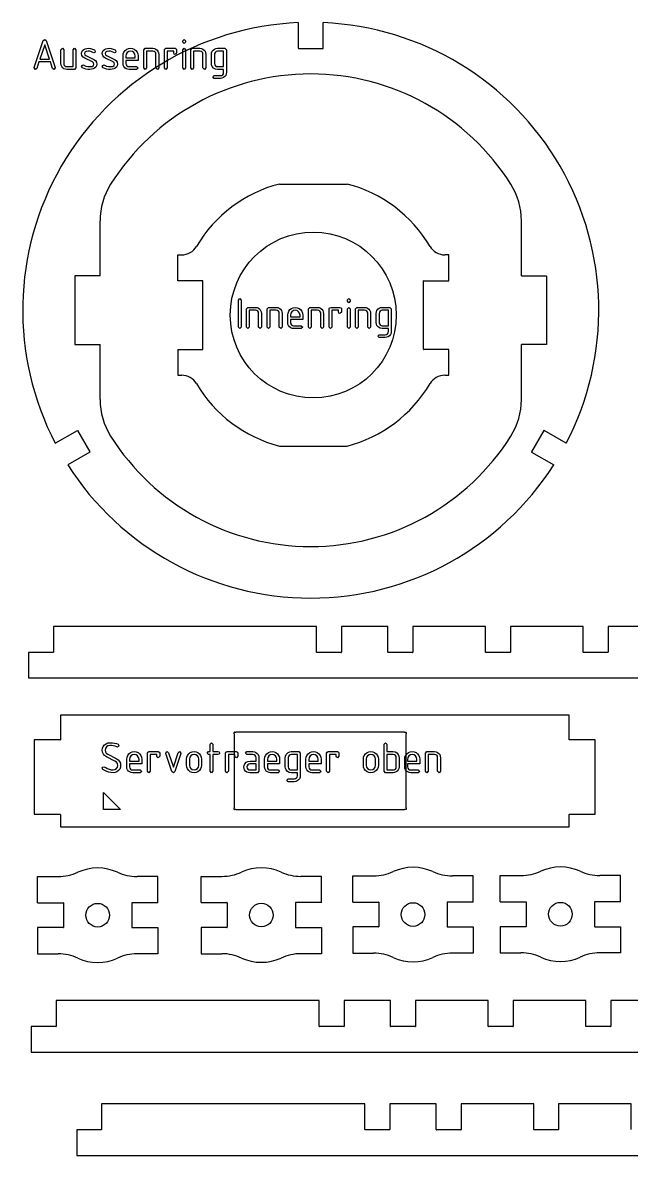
# Model space of a CAD drawing. Extents: x 5 to 244, y 13 to 145.
# Drawn here: x 4.6 to 75.4, y 13.6 to 145.5 of the extents above; entities that cross this region are included whole.
import ezdxf

# ---------------------------------------------------------------- set-up
doc = ezdxf.new("R2010")
doc.units = 0
doc.layers.get('0').update_dxf_attribs({"linetype": 'CONTINUOUS'})

msp = doc.modelspace()

# ---------------------------------------------------------------- linework, layer by layer
at = {"color": 7, "ltscale": 0.074215}
for p, q in [((36.698528, 145.456589), (36.698528, 142.487976)), ((39.59853, 142.487976), (39.59853, 145.456589)), ((8.438868, 96.509415), (11.009754, 97.993721)), ((67.858192, 96.509415), (65.287308, 97.993721)), ((12.459755, 95.482246), (9.888866, 93.99794)), ((63.837303, 95.482246), (66.408188, 93.99794))]:
    msp.add_line(p, q, dxfattribs=at)
at = {"color": 7, "ltscale": 0.07125}
for p, q in [((36.72353, 142.462982), (39.573528, 142.462982)), ((11.043905, 97.984573), (12.468904, 95.516396)), ((65.253151, 97.984573), (63.828156, 95.516396)), ((41.696396, 72.168854), (38.84639, 72.168854)), ((49.996384, 72.168854), (47.146393, 72.168854)), ((61.34639, 72.168854), (58.496391, 72.168854)), ((72.696388, 72.168854), (69.84639, 72.168854)), ((9.392176, 43.00515), (9.392176, 40.155151)), ((17.342175, 43.00515), (17.342175, 40.155151)), ((28.430838, 43.020847), (28.430838, 40.170849)), ((36.380836, 43.020847), (36.380836, 40.170849)), ((46.068344, 43.082638), (46.068344, 40.232639)), ((54.018341, 43.082638), (54.018341, 40.232639)), ((63.207054, 43.118687), (63.207054, 40.268688)), ((71.157051, 43.118687), (71.157051, 40.268688)), ((42.004028, 28.611399), (39.154022, 28.611399)), ((50.304016, 28.611399), (47.454025, 28.611399)), ((61.654022, 28.611399), (58.804024, 28.611399)), ((73.004021, 28.611399), (70.154022, 28.611399)), ((47.304626, 16.605276), (44.45462, 16.605276)), ((55.604614, 16.605276), (52.754623, 16.605276)), ((66.95462, 16.605276), (64.104622, 16.605276))]:
    msp.add_line(p, q, dxfattribs=at)
at = {"color": 7, "ltscale": 0.19685}
for p, q in [((34.506382, 126.677727), (42.38039, 126.677727)), ((34.506382, 96.177727), (42.38039, 96.177727))]:
    msp.add_line(p, q, dxfattribs=at)
at = {"color": 7, "ltscale": 0.159808}
for p, q in [((13.648529, 115.987984), (13.648529, 122.380287)), ((62.648529, 115.987984), (62.648529, 122.380287)), ((13.648529, 101.59568), (13.648529, 107.987984)), ((62.648529, 101.59568), (62.648529, 107.987984))]:
    msp.add_line(p, q, dxfattribs=at)
at = {"color": 7, "ltscale": 0.011272}
for p, q in [((22.693386, 118.427727), (23.144285, 118.427727)), ((22.693386, 104.427727), (23.144285, 104.427727)), ((53.742489, 104.427727), (54.193386, 104.427727))]:
    msp.add_line(p, q, dxfattribs=at)
at = {"color": 7, "ltscale": 0.075}
for p, q in [((22.693386, 115.427727), (22.693386, 118.427727)), ((54.193386, 115.427727), (54.193386, 118.427727)), ((22.693386, 107.427727), (22.693386, 104.427727)), ((54.193386, 104.427727), (54.193386, 107.427727)), ((8.22139, 75.193855), (8.22139, 72.193855)), ((38.821396, 72.193855), (38.821396, 75.193855)), ((41.72139, 75.193855), (41.72139, 72.193855)), ((47.121384, 72.193855), (47.121384, 75.193855)), ((50.021393, 75.193855), (50.021393, 72.193855)), ((58.47139, 72.193855), (58.47139, 75.193855)), ((61.371391, 75.193855), (61.371391, 72.193855)), ((69.821388, 72.193855), (69.821388, 75.193855)), ((72.72139, 75.193855), (72.72139, 72.193855)), ((6.367175, 43.030151), (9.367175, 43.030151)), ((20.367176, 43.030151), (17.367176, 43.030151)), ((25.405838, 43.045849), (28.405838, 43.045849)), ((39.405838, 43.045849), (36.405838, 43.045849)), ((43.043343, 43.107639), (46.043343, 43.107639)), ((57.043343, 43.107639), (54.043343, 43.107639)), ((60.182053, 43.143688), (63.182053, 43.143688)), ((74.182053, 43.143688), (71.182053, 43.143688)), ((9.367175, 40.13015), (6.367175, 40.13015)), ((17.367176, 40.13015), (20.367176, 40.13015)), ((28.405838, 40.145847), (25.405838, 40.145847)), ((36.405838, 40.145847), (39.405838, 40.145847)), ((46.043343, 40.207638), (43.043343, 40.207638)), ((54.043343, 40.207638), (57.043343, 40.207638)), ((63.182053, 40.243687), (60.182053, 40.243687)), ((71.182053, 40.243687), (74.182053, 40.243687)), ((8.529022, 31.636398), (8.529022, 28.636398)), ((39.129028, 28.636398), (39.129028, 31.636398)), ((42.029022, 31.636398), (42.029022, 28.636398)), ((47.429016, 28.636398), (47.429016, 31.636398)), ((50.329025, 31.636398), (50.329025, 28.636398)), ((58.779022, 28.636398), (58.779022, 31.636398)), ((61.679024, 31.636398), (61.679024, 28.636398)), ((70.129021, 28.636398), (70.129021, 31.636398)), ((73.029022, 31.636398), (73.029022, 28.636398)), ((13.82962, 19.630276), (13.82962, 16.630276)), ((44.429626, 16.630276), (44.429626, 19.630276)), ((47.32962, 19.630276), (47.32962, 16.630276)), ((52.729614, 16.630276), (52.729614, 19.630276)), ((55.629623, 19.630276), (55.629623, 16.630276)), ((64.07962, 16.630276), (64.07962, 19.630276)), ((66.979622, 19.630276), (66.979622, 16.630276)), ((75.429619, 16.630276), (75.429619, 19.630276))]:
    msp.add_line(p, q, dxfattribs=at)
at = {"color": 7, "ltscale": 0.011273}
msp.add_line((54.193386, 118.427727), (53.742485, 118.427727), dxfattribs=at)
at = {"color": 7, "ltscale": 0.19875}
for p, q in [((10.72353, 115.962982), (10.72353, 108.012985)), ((25.618387, 107.452728), (25.618385, 115.402725)), ((51.268387, 107.452728), (51.268387, 115.402725)), ((65.573532, 115.962982), (65.573532, 108.012985))]:
    msp.add_line(p, q, dxfattribs=at)
at = {"color": 7, "ltscale": 0.0725}
for p, q in [((13.648529, 115.987984), (10.748529, 115.987984)), ((25.593386, 115.427727), (22.693386, 115.427727)), ((51.293385, 115.427727), (54.193386, 115.427727)), ((62.648529, 115.987984), (65.548531, 115.987984)), ((10.748529, 107.987984), (13.648529, 107.987984)), ((22.693386, 107.427727), (25.593386, 107.427727)), ((54.193386, 107.427727), (51.293388, 107.427727)), ((65.548531, 107.987984), (62.648529, 107.987984))]:
    msp.add_line(p, q, dxfattribs=at)
at = {"color": 7}
for p, q in [((38.821396, 75.193855), (8.22139, 75.193855)), ((112.47139, 75.193855), (72.72139, 75.193855)), ((5.321396, 69.193855), (178.22139, 69.193855)), ((68.183495, 64.869682), (9.030446, 64.869682)), ((9.030446, 51.869682), (68.183495, 51.869682)), ((39.129028, 31.636398), (8.529022, 31.636398)), ((112.779022, 31.636398), (73.029022, 31.636398)), ((5.629028, 25.636398), (178.529022, 25.636398)), ((44.429626, 19.630276), (13.82962, 19.630276)), ((10.929626, 13.630277), (183.82962, 13.630277))]:
    msp.add_line(p, q, dxfattribs=at)
at = {"color": 7, "ltscale": 0.135}
for p, q in [((47.121384, 75.193855), (41.72139, 75.193855)), ((47.429016, 31.636398), (42.029022, 31.636398)), ((52.729614, 19.630276), (47.32962, 19.630276))]:
    msp.add_line(p, q, dxfattribs=at)
at = {"color": 7, "ltscale": 0.21125}
for p, q in [((58.47139, 75.193855), (50.021393, 75.193855)), ((69.821388, 75.193855), (61.371391, 75.193855)), ((58.779022, 31.636398), (50.329025, 31.636398)), ((70.129021, 31.636398), (61.679024, 31.636398)), ((64.07962, 19.630276), (55.629623, 19.630276)), ((75.429619, 19.630276), (66.979622, 19.630276))]:
    msp.add_line(p, q, dxfattribs=at)
at = {"color": 7, "ltscale": 0.074375}
for p, q in [((5.321396, 72.168854), (5.321396, 69.193855)), ((5.629028, 28.611399), (5.629028, 25.636398)), ((10.929626, 16.605276), (10.929626, 13.630277))]:
    msp.add_line(p, q, dxfattribs=at)
at = {"color": 7, "ltscale": 0.071875}
for p, q in [((8.196396, 72.168854), (5.321396, 72.168854)), ((9.030446, 64.869682), (9.030446, 61.994682)), ((68.183495, 61.994682), (68.183495, 64.869682)), ((8.504028, 28.611399), (5.629028, 28.611399)), ((13.804626, 16.605276), (10.929626, 16.605276))]:
    msp.add_line(p, q, dxfattribs=at)
at = {"color": 7, "ltscale": 0.075625}
for p, q in [((9.005446, 61.969681), (5.980446, 61.969681)), ((71.23349, 61.969681), (68.208496, 61.969681)), ((5.980446, 53.319683), (9.005446, 53.319683)), ((68.208496, 53.319683), (71.23349, 53.319683))]:
    msp.add_line(p, q, dxfattribs=at)
at = {"color": 7, "ltscale": 0.21625}
for p, q in [((5.980446, 61.969681), (5.980446, 53.319683)), ((71.23349, 53.319683), (71.23349, 61.969681))]:
    msp.add_line(p, q, dxfattribs=at)
at = {"color": 7, "ltscale": 0.215514}
for p, q in [((29.256969, 62.679955), (29.256969, 54.05941)), ((49.256969, 54.05941), (49.256969, 62.679955))]:
    msp.add_line(p, q, dxfattribs=at)
at = {"color": 7, "ltscale": 0.490513}
for p, q in [((49.067238, 62.869682), (29.446699, 62.869682)), ((29.446699, 53.869682), (49.067238, 53.869682))]:
    msp.add_line(p, q, dxfattribs=at)
at = {"color": 7, "ltscale": 0.05}
for p, q in [((14.030447, 53.869682), (14.030447, 55.869682)), ((16.030447, 53.869682), (14.030447, 53.869682))]:
    msp.add_line(p, q, dxfattribs=at)
at = {"color": 7, "ltscale": 0.070711}
msp.add_line((14.030447, 55.869682), (16.030447, 53.869682), dxfattribs=at)
at = {"color": 7, "ltscale": 0.035625}
for p, q in [((9.030446, 53.294682), (9.030446, 51.869682)), ((68.183495, 51.869682), (68.183495, 53.294682))]:
    msp.add_line(p, q, dxfattribs=at)
at = {"color": 7, "ltscale": 0.060436}
for p, q in [((43.043343, 46.157639), (45.460766, 46.157639)), ((57.043343, 46.157639), (54.625919, 46.157639)), ((60.182053, 46.193687), (62.599476, 46.193687)), ((74.182053, 46.193687), (71.764626, 46.193687)), ((6.367175, 46.080151), (8.784599, 46.080151)), ((20.367176, 46.080151), (17.949751, 46.080151)), ((25.405838, 46.095848), (27.823261, 46.095848)), ((39.405838, 46.095848), (36.988415, 46.095848)), ((6.367175, 37.080151), (8.784599, 37.080151)), ((20.367176, 37.080151), (17.949751, 37.080151)), ((25.405838, 37.095848), (27.823261, 37.095848)), ((39.405838, 37.095848), (36.988415, 37.095848)), ((43.043343, 37.157639), (45.460766, 37.157639)), ((57.043343, 37.157639), (54.625919, 37.157639)), ((60.182053, 37.193687), (62.599476, 37.193687)), ((74.182053, 37.193687), (71.764626, 37.193687))]:
    msp.add_line(p, q, dxfattribs=at)
at = {"color": 7, "ltscale": 0.07625}
for p, q in [((43.043343, 43.107639), (43.043343, 46.157639)), ((57.043343, 43.107639), (57.043343, 46.157639)), ((60.182053, 43.143688), (60.182053, 46.193687)), ((74.182053, 43.143688), (74.182053, 46.193687)), ((6.367175, 43.030151), (6.367175, 46.080151)), ((20.367176, 43.030151), (20.367176, 46.080151)), ((25.405838, 43.045849), (25.405838, 46.095848)), ((39.405838, 43.045849), (39.405838, 46.095848)), ((6.367175, 40.13015), (6.367175, 37.080151)), ((20.367176, 40.13015), (20.367176, 37.080151)), ((25.405838, 40.145847), (25.405838, 37.095848)), ((39.405838, 40.145847), (39.405838, 37.095848)), ((43.043343, 40.207638), (43.043343, 37.157639)), ((57.043343, 40.207638), (57.043343, 37.157639)), ((60.182053, 40.243687), (60.182053, 37.193687)), ((74.182053, 40.243687), (74.182053, 37.193687))]:
    msp.add_line(p, q, dxfattribs=at)
at = {"color": 7}
for points in [[(8.44232, 140.185974), (8.279112, 140.009949), (8.12274, 140.138977), (7.874083, 140.884949), (6.543638, 140.884949), (6.294981, 140.138977), (6.138609, 140.009949), (5.975401, 140.185974), (5.983091, 140.242371), (7.032408, 143.392883), (7.208433, 143.509949), (7.381895, 143.374939), (8.434629, 140.242371)], [(7.208433, 142.880188), (6.653013, 141.213074), (7.763853, 141.213074)], [(10.84857, 142.294861), (10.84857, 140.185974), (10.673399, 140.009949), (9.798399, 140.009949), (9.612547, 140.032593), (9.446918, 140.100525), (9.301512, 140.213745), (9.188766, 140.359818), (9.121119, 140.526306), (9.09857, 140.713196), (9.09857, 142.294861), (9.262632, 142.470886), (9.426695, 142.293152), (9.426695, 140.693542), (9.453611, 140.558319), (9.534361, 140.443176), (9.652494, 140.364349), (9.791563, 140.338074), (10.520445, 140.338074), (10.520445, 142.293152), (10.684507, 142.470886)], [(12.926695, 140.625183), (12.88867, 140.781982), (12.774595, 140.886658), (11.869688, 141.324158), (11.666984, 141.459259), (11.545361, 141.641266), (11.50482, 141.870178), (11.532734, 142.053421), (11.616474, 142.206665), (11.756041, 142.329895), (11.912033, 142.408218), (12.091761, 142.455215), (12.295225, 142.470886), (12.547585, 142.449432), (12.781715, 142.385056), (12.997618, 142.277771), (13.090757, 142.123962), (13.037779, 142.000488), (12.911314, 141.948792), (12.826719, 141.972717), (12.650884, 142.067184), (12.468592, 142.123871), (12.279844, 142.142761), (12.031567, 142.113037), (11.882601, 142.023895), (11.832945, 141.875305), (11.875029, 141.730682), (12.00128, 141.635193), (12.914732, 141.184875), (13.10367, 141.046921), (13.217032, 140.860931), (13.25482, 140.626892), (13.226811, 140.43103), (13.142786, 140.27066), (13.002745, 140.145813), (12.845898, 140.070328), (12.661327, 140.02504), (12.449034, 140.009949), (12.207106, 140.022125), (11.985472, 140.058655), (11.784132, 140.119537), (11.603086, 140.204773), (11.50482, 140.362854), (11.557371, 140.486755), (11.682554, 140.538879), (11.750059, 140.523499), (11.856443, 140.473938), (12.002989, 140.410706), (12.242247, 140.356232), (12.474669, 140.338074), (12.725794, 140.36998), (12.87647, 140.465683)], [(15.332945, 140.625183), (15.29492, 140.781982), (15.180845, 140.886658), (14.275938, 141.324158), (14.073234, 141.459259), (13.951611, 141.641266), (13.91107, 141.870178), (13.938983, 142.053421), (14.022723, 142.206665), (14.162291, 142.329895), (14.318283, 142.408218), (14.498011, 142.455215), (14.701475, 142.470886), (14.953835, 142.449432), (15.187966, 142.385056), (15.403868, 142.277771), (15.497007, 142.123962), (15.444029, 142.000488), (15.317564, 141.948792), (15.232969, 141.972717), (15.057134, 142.067184), (14.874842, 142.123871), (14.686094, 142.142761), (14.437817, 142.113037), (14.288851, 142.023895), (14.239195, 141.875305), (14.281279, 141.730682), (14.40753, 141.635193), (15.320982, 141.184875), (15.50992, 141.046921), (15.623282, 140.860931), (15.66107, 140.626892), (15.633061, 140.43103), (15.549036, 140.27066), (15.408995, 140.145813), (15.252148, 140.070328), (15.067577, 140.02504), (14.855284, 140.009949), (14.613356, 140.022125), (14.391722, 140.058655), (14.190382, 140.119537), (14.009336, 140.204773), (13.91107, 140.362854), (13.963621, 140.486755), (14.088804, 140.538879), (14.156309, 140.523499), (14.262693, 140.473938), (14.409239, 140.410706), (14.648497, 140.356232), (14.880919, 140.338074), (15.132044, 140.36998), (15.28272, 140.465683)], [(16.645445, 141.049011), (16.645445, 140.693542), (16.671721, 140.558319), (16.750547, 140.443176), (16.86569, 140.364349), (17.000914, 140.338074), (17.889585, 140.338074), (18.06732, 140.174011), (17.892149, 140.009949), (17.017149, 140.009949), (16.831297, 140.032593), (16.665668, 140.100525), (16.520262, 140.213745), (16.407516, 140.359818), (16.339869, 140.526306), (16.31732, 140.713196), (16.31732, 141.591614), (16.345757, 141.822891), (16.431063, 142.030258), (16.57324, 142.213684), (16.75577, 142.356567), (16.96213, 142.442307), (17.19232, 142.470886), (17.425074, 142.442307), (17.632288, 142.356567), (17.813963, 142.213684), (17.954716, 142.029205), (18.039169, 141.818726), (18.06732, 141.582214), (18.06732, 141.049011)], [(18.72357, 140.185974), (18.72357, 142.294861), (18.898741, 142.470886), (19.773741, 142.470886), (19.959593, 142.448242), (20.125221, 142.38031), (20.270628, 142.26709), (20.383373, 142.121017), (20.451021, 141.954529), (20.47357, 141.767639), (20.47357, 140.185974), (20.309507, 140.009949), (20.145445, 140.187683), (20.145445, 141.787292), (20.119169, 141.92572), (20.040342, 142.040222), (19.92285, 142.117126), (19.780577, 142.142761), (19.051695, 142.142761), (19.051695, 140.187683), (18.887632, 140.009949)], [(21.12982, 142.294861), (21.174253, 142.42688), (21.307554, 142.470886), (22.37396, 142.470886), (22.507261, 142.426453), (22.551695, 142.293152), (22.551695, 141.937683), (22.387632, 141.759949), (22.264585, 141.8078), (22.22357, 141.951355), (22.22357, 142.142761), (21.457945, 142.142761), (21.457945, 140.187683), (21.293882, 140.009949), (21.12982, 140.185974)], [(23.262632, 143.181824), (23.262632, 143.345886), (23.426695, 143.509949), (23.590757, 143.345886), (23.590757, 143.181824), (23.426695, 143.017761)], [(23.262632, 142.294861), (23.426695, 142.470886), (23.590757, 142.294861), (23.590757, 140.185974), (23.426695, 140.009949), (23.262632, 140.185974)], [(24.19232, 140.185974), (24.19232, 142.294861), (24.367491, 142.470886), (25.242491, 142.470886), (25.428343, 142.448242), (25.593971, 142.38031), (25.739378, 142.26709), (25.852123, 142.121017), (25.919771, 141.954529), (25.94232, 141.767639), (25.94232, 140.185974), (25.778257, 140.009949), (25.614195, 140.187683), (25.614195, 141.787292), (25.587919, 141.92572), (25.509092, 142.040222), (25.3916, 142.117126), (25.249327, 142.142761), (24.520445, 142.142761), (24.520445, 140.187683), (24.356382, 140.009949)], [(28.173399, 142.470886), (28.34857, 142.295715), (28.34857, 139.670715), (28.325689, 139.484863), (28.257044, 139.319229), (28.142637, 139.173828), (27.995001, 139.061081), (27.826666, 138.993439), (27.637632, 138.970886), (26.926695, 138.970886), (26.774595, 139.134949), (26.926695, 139.299011), (27.655577, 139.299011), (27.796247, 139.324966), (27.914061, 139.402832), (27.993849, 139.517654), (28.020445, 139.65448), (28.020445, 140.009949), (27.309507, 140.009949), (27.056768, 140.048691), (26.85112, 140.164902), (26.692564, 140.358582), (26.622068, 140.528412), (26.59857, 140.713196), (26.59857, 141.767639), (26.621119, 141.954529), (26.688766, 142.121017), (26.801512, 142.26709), (26.946918, 142.38031), (27.112547, 142.448242), (27.298399, 142.470886)], [(17.19232, 142.142761), (16.982435, 142.100677), (16.805662, 141.974426), (16.685499, 141.788788), (16.645445, 141.568542), (16.645445, 141.377136), (17.739195, 141.377136), (17.739195, 141.568542), (17.699141, 141.788788), (17.578978, 141.974426), (17.402205, 142.100677)], [(28.020445, 142.142761), (27.306944, 142.142761), (27.169477, 142.116486), (27.054441, 142.037659), (26.976576, 141.921234), (26.950621, 141.782166), (26.950621, 140.698669), (26.977003, 140.561737), (27.05615, 140.444885), (27.171614, 140.364777), (27.306944, 140.338074), (28.020445, 140.338074)], [(29.899307, 109.851173), (29.735245, 110.026344), (29.735245, 113.176003), (29.899307, 113.351173), (30.06337, 113.176003), (30.06337, 110.026344)], [(30.664932, 110.027199), (30.664932, 112.136086), (30.840103, 112.312111), (31.715103, 112.312111), (31.900955, 112.289467), (32.066586, 112.221535), (32.21199, 112.108315), (32.324738, 111.962242), (32.392384, 111.795761), (32.414932, 111.608864), (32.414932, 110.027199), (32.25087, 109.851173), (32.086807, 110.028908), (32.086807, 111.628517), (32.060532, 111.766945), (31.981705, 111.881447), (31.864212, 111.958351), (31.721939, 111.983986), (30.993057, 111.983986), (30.993057, 110.028908), (30.828995, 109.851173)], [(33.071182, 110.027199), (33.071182, 112.136086), (33.246353, 112.312111), (34.121353, 112.312111), (34.307205, 112.289467), (34.472836, 112.221535), (34.61824, 112.108315), (34.730988, 111.962242), (34.798634, 111.795761), (34.821182, 111.608864), (34.821182, 110.027199), (34.65712, 109.851173), (34.493057, 110.028908), (34.493057, 111.628517), (34.466782, 111.766945), (34.387955, 111.881447), (34.270462, 111.958351), (34.128189, 111.983986), (33.399307, 111.983986), (33.399307, 110.028908), (33.235245, 109.851173)], [(35.805557, 110.890236), (35.805557, 110.534767), (35.831833, 110.399544), (35.91066, 110.284401), (36.025803, 110.205574), (36.161026, 110.179298), (37.049698, 110.179298), (37.227432, 110.015236), (37.052261, 109.851173), (36.177261, 109.851173), (35.991409, 109.873817), (35.825779, 109.94175), (35.680374, 110.05497), (35.567631, 110.201042), (35.499981, 110.367523), (35.477432, 110.55442), (35.477432, 111.432838), (35.505867, 111.664124), (35.591175, 111.871475), (35.733353, 112.054909), (35.915882, 112.1978), (36.122242, 112.283531), (36.352432, 112.312111), (36.585186, 112.283531), (36.7924, 112.1978), (36.974075, 112.054909), (37.11483, 111.87043), (37.199284, 111.659943), (37.227432, 111.423439), (37.227432, 110.890236)], [(37.883682, 110.027199), (37.883682, 112.136086), (38.058853, 112.312111), (38.933853, 112.312111), (39.119705, 112.289467), (39.285336, 112.221535), (39.43074, 112.108315), (39.543488, 111.962242), (39.611134, 111.795761), (39.633682, 111.608864), (39.633682, 110.027199), (39.46962, 109.851173), (39.305557, 110.028908), (39.305557, 111.628517), (39.279282, 111.766945), (39.200455, 111.881447), (39.082962, 111.958351), (38.940689, 111.983986), (38.211807, 111.983986), (38.211807, 110.028908), (38.047745, 109.851173)], [(40.289932, 112.136086), (40.334366, 112.268105), (40.467667, 112.312111), (41.534073, 112.312111), (41.667374, 112.267677), (41.711807, 112.134377), (41.711807, 111.778908), (41.547745, 111.601173), (41.424698, 111.649025), (41.383682, 111.79258), (41.383682, 111.983986), (40.618057, 111.983986), (40.618057, 110.028908), (40.453995, 109.851173), (40.289932, 110.027199)], [(42.422745, 113.023048), (42.422745, 113.187111), (42.586807, 113.351173), (42.75087, 113.187111), (42.75087, 113.023048), (42.586807, 112.858986)], [(42.422745, 112.136086), (42.586807, 112.312111), (42.75087, 112.136086), (42.75087, 110.027199), (42.586807, 109.851173), (42.422745, 110.027199)], [(43.352432, 110.027199), (43.352432, 112.136086), (43.527603, 112.312111), (44.402603, 112.312111), (44.588455, 112.289467), (44.754086, 112.221535), (44.89949, 112.108315), (45.012238, 111.962242), (45.079884, 111.795761), (45.102432, 111.608864), (45.102432, 110.027199), (44.93837, 109.851173), (44.774307, 110.028908), (44.774307, 111.628517), (44.748032, 111.766945), (44.669205, 111.881447), (44.551712, 111.958351), (44.409439, 111.983986), (43.680557, 111.983986), (43.680557, 110.028908), (43.516495, 109.851173)], [(47.333511, 112.312111), (47.508682, 112.13694), (47.508682, 109.51194), (47.485802, 109.326088), (47.417156, 109.160461), (47.30275, 109.015053), (47.155113, 108.902306), (46.986778, 108.834656), (46.797745, 108.812111), (46.086807, 108.812111), (45.934708, 108.976173), (46.086807, 109.140236), (46.815689, 109.140236), (46.95636, 109.166191), (47.074173, 109.244057), (47.153961, 109.358879), (47.180557, 109.495705), (47.180557, 109.851173), (46.46962, 109.851173), (46.216881, 109.889908), (46.011234, 110.006119), (45.852676, 110.199806), (45.782181, 110.369637), (45.758682, 110.55442), (45.758682, 111.608864), (45.781231, 111.795761), (45.848881, 111.962242), (45.961624, 112.108315), (46.107033, 112.221535), (46.272659, 112.289467), (46.458511, 112.312111)], [(36.352432, 111.983986), (36.142548, 111.941902), (35.965775, 111.815651), (35.845612, 111.630013), (35.805557, 111.409767), (35.805557, 111.218361), (36.899307, 111.218361), (36.899307, 111.409767), (36.859253, 111.630013), (36.73909, 111.815651), (36.562317, 111.941902)], [(47.180557, 111.983986), (46.467056, 111.983986), (46.32959, 111.95771), (46.214554, 111.878883), (46.136688, 111.762459), (46.110733, 111.62339), (46.110733, 110.539894), (46.137115, 110.402962), (46.216263, 110.28611), (46.331726, 110.206001), (46.467056, 110.179298), (47.180557, 110.179298)], [(16.044401, 59.025036), (16.015396, 58.797268), (15.92838, 58.592472), (15.783354, 58.410656), (15.597597, 58.268715), (15.388389, 58.183552), (15.155729, 58.155163), (14.898801, 58.170544), (14.653698, 58.216686), (14.420422, 58.293591), (14.198972, 58.401257), (13.989347, 58.539684), (13.911589, 58.684093), (13.964994, 58.807995), (14.091887, 58.860119), (14.196135, 58.825939), (14.32165, 58.752357), (14.487421, 58.664913), (14.693449, 58.56361), (14.924376, 58.503368), (15.174528, 58.483288), (15.382704, 58.522594), (15.557768, 58.640514), (15.676649, 58.81419), (15.716276, 59.020763), (15.678868, 59.219955), (15.566645, 59.380032), (15.379606, 59.500988), (14.38925, 60.016247), (14.180273, 60.155102), (14.031004, 60.329845), (13.941442, 60.540478), (13.911589, 60.786999), (13.940356, 61.014248), (14.02666, 61.218613), (14.1705, 61.400097), (14.354691, 61.541801), (14.562047, 61.626823), (14.79257, 61.655163), (15.086355, 61.643681), (15.343077, 61.609234), (15.562735, 61.551823), (15.745329, 61.471447), (15.849577, 61.319347), (15.796598, 61.200573), (15.670988, 61.151012), (15.594938, 61.169811), (15.389326, 61.238598), (15.184355, 61.287731), (14.980024, 61.317211), (14.776335, 61.327038), (14.570402, 61.287518), (14.39694, 61.168957), (14.27902, 60.994427), (14.239714, 60.786999), (14.273229, 60.587048), (14.373774, 60.426971), (14.541349, 60.306774), (15.531706, 59.799206), (15.75601, 59.658855), (15.916227, 59.483044), (16.012358, 59.27177)], [(26.436735, 60.287975), (26.272673, 60.287975), (26.10861, 60.452038), (26.272673, 60.6161), (26.436735, 60.6161), (26.436735, 61.481701), (26.600798, 61.655163), (26.76486, 61.481701), (26.76486, 60.6161), (27.339079, 60.6161), (27.482634, 60.575085), (27.530485, 60.452038), (27.482634, 60.328991), (27.339079, 60.287975), (26.76486, 60.287975), (26.76486, 58.332897), (26.600798, 58.155163), (26.436735, 58.332897)], [(48.421112, 59.912853), (48.421112, 58.85841), (48.39856, 58.671513), (48.330917, 58.505032), (48.21817, 58.358959), (48.072762, 58.245739), (47.907135, 58.177807), (47.721283, 58.155163), (46.846283, 58.155163), (46.671112, 58.330334), (46.671112, 61.479992), (46.835175, 61.655163), (46.999237, 61.481701), (46.999237, 60.6161), (47.710175, 60.6161), (47.962914, 60.577362), (48.168564, 60.461151), (48.327118, 60.267467), (48.397614, 60.097637)], [(17.083464, 59.194225), (17.083464, 58.838757), (17.109739, 58.703533), (17.188566, 58.58839), (17.303709, 58.509563), (17.438932, 58.483288), (18.327604, 58.483288), (18.505339, 58.319225), (18.330168, 58.155163), (17.455168, 58.155163), (17.269316, 58.177807), (17.103687, 58.245739), (16.958281, 58.358959), (16.845535, 58.505032), (16.777887, 58.671513), (16.755339, 58.85841), (16.755339, 59.736828), (16.783775, 59.968109), (16.869081, 60.175468), (17.011259, 60.358898), (17.193789, 60.501789), (17.400148, 60.587521), (17.630339, 60.6161), (17.863092, 60.587521), (18.070307, 60.501789), (18.251982, 60.358898), (18.392735, 60.174423), (18.477188, 59.963932), (18.505339, 59.727428), (18.505339, 59.194225)], [(17.630339, 60.287975), (17.420454, 60.245892), (17.243681, 60.11964), (17.123518, 59.934002), (17.083464, 59.713757), (17.083464, 59.52235), (18.177214, 59.52235), (18.177214, 59.713757), (18.137159, 59.934002), (18.016996, 60.11964), (17.840223, 60.245892)], [(19.161589, 60.440075), (19.206022, 60.572094), (19.339323, 60.6161), (20.405729, 60.6161), (20.53903, 60.571667), (20.583464, 60.438366), (20.583464, 60.082897), (20.419401, 59.905163), (20.296354, 59.953014), (20.255339, 60.096569), (20.255339, 60.287975), (19.489714, 60.287975), (19.489714, 58.332897), (19.325651, 58.155163), (19.161589, 58.331188)], [(22.174528, 58.812267), (22.734221, 60.493908), (22.884611, 60.6161), (23.044401, 60.447765), (23.04611, 60.390514), (22.350554, 58.302135), (22.175383, 58.155163), (21.999357, 58.299572), (21.304655, 60.390514), (21.294401, 60.447765), (21.343107, 60.566967), (21.458464, 60.6161), (21.61569, 60.494762)], [(23.70236, 59.034435), (23.70236, 59.736828), (23.730797, 59.968109), (23.816103, 60.175468), (23.958281, 60.358898), (24.14081, 60.501789), (24.34717, 60.587521), (24.57736, 60.6161), (24.810114, 60.587856), (25.017328, 60.503117), (25.199003, 60.361889), (25.339756, 60.179455), (25.42421, 59.9711), (25.45236, 59.736828), (25.45236, 59.034435), (25.423923, 58.803154), (25.338617, 58.595795), (25.19644, 58.412365), (25.01391, 58.269474), (24.80755, 58.183743), (24.57736, 58.155163), (24.34717, 58.183743), (24.14081, 58.269474), (23.958281, 58.412365), (23.816103, 58.595795), (23.730797, 58.803154)], [(25.124235, 59.025036), (25.124235, 59.746227), (25.084181, 59.954403), (24.964018, 60.129467), (24.787245, 60.248348), (24.57736, 60.287975), (24.367476, 60.248348), (24.190702, 60.129467), (24.070539, 59.954403), (24.030485, 59.746227), (24.030485, 59.025036), (24.070219, 58.815258), (24.189421, 58.640514), (24.365873, 58.522594), (24.57736, 58.483288), (24.787245, 58.522915), (24.964018, 58.641796), (25.084181, 58.81686)], [(28.241423, 60.440075), (28.285856, 60.572094), (28.419157, 60.6161), (29.485563, 60.6161), (29.618864, 60.571667), (29.663298, 60.438366), (29.663298, 60.082897), (29.499235, 59.905163), (29.376188, 59.953014), (29.335173, 60.096569), (29.335173, 60.287975), (28.569548, 60.287975), (28.569548, 58.332897), (28.405485, 58.155163), (28.241423, 58.331188)], [(31.074064, 58.155163), (30.888212, 58.177189), (30.722584, 58.243271), (30.577177, 58.353405), (30.464432, 58.495441), (30.396784, 58.657223), (30.374235, 58.838757), (30.397734, 59.017986), (30.468229, 59.183117), (30.626785, 59.371578), (30.832434, 59.484657), (31.085173, 59.52235), (31.79611, 59.52235), (31.79611, 59.905163), (31.769835, 60.054485), (31.691008, 60.177746), (31.573515, 60.260418), (31.431242, 60.287975), (30.70236, 60.287975), (30.550261, 60.452038), (30.70236, 60.6161), (31.413298, 60.6161), (31.602331, 60.593456), (31.770666, 60.525524), (31.918303, 60.412304), (32.032707, 60.266232), (32.101357, 60.099751), (32.124237, 59.912853), (32.124237, 58.331188), (31.949064, 58.155163)], [(33.108612, 59.194225), (33.108612, 58.838757), (33.134888, 58.703533), (33.213715, 58.58839), (33.328857, 58.509563), (33.464081, 58.483288), (34.352753, 58.483288), (34.530487, 58.319225), (34.355316, 58.155163), (33.480316, 58.155163), (33.294464, 58.177807), (33.128834, 58.245739), (32.983429, 58.358959), (32.870682, 58.505032), (32.803032, 58.671513), (32.780487, 58.85841), (32.780487, 59.736828), (32.808922, 59.968109), (32.894226, 60.175468), (33.036407, 60.358898), (33.218933, 60.501789), (33.425293, 60.587521), (33.655487, 60.6161), (33.888237, 60.587521), (34.095451, 60.501789), (34.27713, 60.358898), (34.417885, 60.174423), (34.502335, 59.963932), (34.530487, 59.727428), (34.530487, 59.194225)], [(33.655487, 60.287975), (33.445602, 60.245892), (33.268829, 60.11964), (33.148666, 59.934002), (33.108612, 59.713757), (33.108612, 59.52235), (34.202362, 59.52235), (34.202362, 59.713757), (34.162308, 59.934002), (34.042145, 60.11964), (33.865372, 60.245892)], [(36.761566, 60.6161), (36.936737, 60.440929), (36.936737, 57.815929), (36.913857, 57.630077), (36.845207, 57.464447), (36.730804, 57.319042), (36.583168, 57.206295), (36.414833, 57.138649), (36.2258, 57.1161), (35.514862, 57.1161), (35.362762, 57.280163), (35.514862, 57.444225), (36.243744, 57.444225), (36.384415, 57.470181), (36.502228, 57.548046), (36.582016, 57.662868), (36.608612, 57.799694), (36.608612, 58.155163), (35.897675, 58.155163), (35.644936, 58.193901), (35.439285, 58.310112), (35.280731, 58.503796), (35.210236, 58.673626), (35.186737, 58.85841), (35.186737, 59.912853), (35.209282, 60.099751), (35.276932, 60.266232), (35.389679, 60.412304), (35.535084, 60.525524), (35.700714, 60.593456), (35.886566, 60.6161)], [(36.608612, 60.287975), (35.895111, 60.287975), (35.757645, 60.2617), (35.642609, 60.182873), (35.564743, 60.066448), (35.538788, 59.92738), (35.538788, 58.843884), (35.56517, 58.706951), (35.644318, 58.590099), (35.759781, 58.509991), (35.895111, 58.483288), (36.608612, 58.483288)], [(37.921112, 59.194225), (37.921112, 58.838757), (37.947388, 58.703533), (38.026215, 58.58839), (38.141357, 58.509563), (38.276581, 58.483288), (39.165253, 58.483288), (39.342987, 58.319225), (39.167816, 58.155163), (38.292816, 58.155163), (38.106964, 58.177807), (37.941334, 58.245739), (37.795929, 58.358959), (37.683182, 58.505032), (37.615532, 58.671513), (37.592987, 58.85841), (37.592987, 59.736828), (37.621422, 59.968109), (37.706726, 60.175468), (37.848907, 60.358898), (38.031433, 60.501789), (38.237793, 60.587521), (38.467987, 60.6161), (38.700737, 60.587521), (38.907951, 60.501789), (39.08963, 60.358898), (39.230385, 60.174423), (39.314835, 59.963932), (39.342987, 59.727428), (39.342987, 59.194225)], [(38.467987, 60.287975), (38.258102, 60.245892), (38.081329, 60.11964), (37.961166, 59.934002), (37.921112, 59.713757), (37.921112, 59.52235), (39.014862, 59.52235), (39.014862, 59.713757), (38.974808, 59.934002), (38.854645, 60.11964), (38.677872, 60.245892)], [(39.999237, 60.440075), (40.043671, 60.572094), (40.176971, 60.6161), (41.243378, 60.6161), (41.376678, 60.571667), (41.421112, 60.438366), (41.421112, 60.082897), (41.25705, 59.905163), (41.134003, 59.953014), (41.092987, 60.096569), (41.092987, 60.287975), (40.327362, 60.287975), (40.327362, 58.332897), (40.1633, 58.155163), (39.999237, 58.331188)], [(44.264862, 59.034435), (44.264862, 59.736828), (44.293297, 59.968109), (44.378601, 60.175468), (44.520782, 60.358898), (44.703308, 60.501789), (44.909668, 60.587521), (45.139862, 60.6161), (45.372612, 60.587856), (45.579826, 60.503117), (45.761505, 60.361889), (45.90226, 60.179455), (45.98671, 59.9711), (46.014862, 59.736828), (46.014862, 59.034435), (45.986427, 58.803154), (45.901115, 58.595795), (45.758942, 58.412365), (45.576408, 58.269474), (45.370049, 58.183743), (45.139862, 58.155163), (44.909668, 58.183743), (44.703308, 58.269474), (44.520782, 58.412365), (44.378601, 58.595795), (44.293297, 58.803154)], [(45.686737, 59.025036), (45.686737, 59.746227), (45.646683, 59.954403), (45.52652, 60.129467), (45.349747, 60.248348), (45.139862, 60.287975), (44.929977, 60.248348), (44.753204, 60.129467), (44.633041, 59.954403), (44.592987, 59.746227), (44.592987, 59.025036), (44.632721, 58.815258), (44.751923, 58.640514), (44.928375, 58.522594), (45.139862, 58.483288), (45.349747, 58.522915), (45.52652, 58.641796), (45.646683, 58.81686)], [(47.728119, 60.287975), (46.999237, 60.287975), (46.999237, 58.483288), (47.728119, 58.483288), (47.86879, 58.509563), (47.986603, 58.58839), (48.066391, 58.704815), (48.092987, 58.843884), (48.092987, 59.92738), (48.066711, 60.06805), (47.987885, 60.184155), (47.870392, 60.26202)], [(49.405487, 59.194225), (49.405487, 58.838757), (49.431763, 58.703533), (49.51059, 58.58839), (49.625732, 58.509563), (49.760956, 58.483288), (50.649628, 58.483288), (50.827362, 58.319225), (50.652191, 58.155163), (49.777191, 58.155163), (49.591339, 58.177807), (49.425705, 58.245739), (49.280304, 58.358959), (49.167557, 58.505032), (49.099907, 58.671513), (49.077362, 58.85841), (49.077362, 59.736828), (49.105797, 59.968109), (49.191101, 60.175468), (49.333282, 60.358898), (49.515808, 60.501789), (49.722168, 60.587521), (49.952362, 60.6161), (50.185112, 60.587521), (50.392326, 60.501789), (50.574005, 60.358898), (50.71476, 60.174423), (50.79921, 59.963932), (50.827362, 59.727428), (50.827362, 59.194225)], [(49.952362, 60.287975), (49.742477, 60.245892), (49.565704, 60.11964), (49.445541, 59.934002), (49.405487, 59.713757), (49.405487, 59.52235), (50.499237, 59.52235), (50.499237, 59.713757), (50.459183, 59.934002), (50.33902, 60.11964), (50.162247, 60.245892)], [(51.483612, 58.331188), (51.483612, 60.440075), (51.658783, 60.6161), (52.533783, 60.6161), (52.719635, 60.593456), (52.885262, 60.525524), (53.03067, 60.412304), (53.143417, 60.266232), (53.21106, 60.099751), (53.233612, 59.912853), (53.233612, 58.331188), (53.06955, 58.155163), (52.905487, 58.332897), (52.905487, 59.932507), (52.879211, 60.070934), (52.800385, 60.185436), (52.682892, 60.262341), (52.540619, 60.287975), (51.811737, 60.287975), (51.811737, 58.332897), (51.647675, 58.155163)], [(31.79611, 59.194225), (31.082609, 59.194225), (30.945143, 59.16827), (30.830107, 59.090405), (30.752241, 58.975582), (30.726286, 58.838757), (30.752668, 58.703533), (30.831816, 58.58839), (30.947279, 58.509563), (31.082609, 58.483288), (31.79611, 58.483288)]]:
    msp.add_lwpolyline(points, close=True, dxfattribs=at)
for centre, radius in [((38.443386, 111.427727), 9.65), ((13.367175, 41.580151), 1.375), ((32.405838, 41.595848), 1.375), ((50.043343, 41.657639), 1.375), ((67.182053, 41.693687), 1.375)]:
    msp.add_circle(centre, radius, dxfattribs=at)
for centre, radius, start, end in [((38.148529, 111.987984), 33.5, 92.480741, 207.519261), ((38.148529, 111.987984), 33.5, 332.48074, 87.519267), ((36.72353, 142.487976), 0.025, 180.000005, 270.000001), ((39.573528, 142.487976), 0.025, 270.000001, 0.00001), ((38.148529, 111.987984), 27.5, 32.204225, 147.795772), ((21.648529, 122.380287), 8, 147.795772, 180.000005), ((38.443386, 111.427727), 15.75, 104.475648, 149.532987), ((38.443386, 111.427727), 15.75, 30.467015, 75.524353), ((54.648529, 122.380287), 8, 0, 32.204225), ((23.144285, 120.427727), 2, 270.000005, 329.532985), ((53.742485, 120.427727), 2, 210.46701, 270.000005), ((10.748529, 115.962982), 0.025, 90.000003, 180.000005), ((25.593386, 115.402725), 0.025, 0.000001, 90.00001), ((51.293385, 115.402725), 0.025, 90, 180.000003), ((65.548531, 115.962982), 0.025, 0, 90.000003), ((10.748529, 108.012985), 0.025, 180.000005, 270.000001), ((25.593386, 107.452728), 0.025, 270.000005, 0.000001), ((51.293388, 107.452728), 0.025, 180.000003, 270.000005), ((65.548531, 108.012985), 0.025, 270.000001, 0.00001), ((23.144285, 102.427727), 2, 30.467015, 90.00001), ((53.742489, 102.427727), 2, 90, 149.532987), ((38.443386, 111.427727), 15.75, 210.46701, 255.524349), ((38.443386, 111.427727), 15.75, 284.475648, 329.532985), ((21.648529, 101.59568), 8, 180.000005, 212.204225), ((54.648529, 101.59568), 8, 327.795777, 0.00001), ((11.022255, 97.972069), 0.025, 30, 120.000003), ((65.274803, 97.972069), 0.025, 60.000003, 149.999997), ((38.148529, 111.987984), 27.5, 212.204225, 327.795777), ((12.447254, 95.503899), 0.025, 299.999994, 30.000003), ((63.849804, 95.503899), 0.025, 149.999997, 240.000006), ((38.148529, 111.987984), 33.5, 212.480738, 327.519262), ((8.196396, 72.193855), 0.025, 270.000001, 0.00001), ((38.84639, 72.193855), 0.025, 180.000005, 270.000001), ((41.696396, 72.193855), 0.025, 270.000001, 0.00001), ((47.146393, 72.193855), 0.025, 180.000005, 270.000001), ((49.996384, 72.193855), 0.025, 270.000001, 0.00001), ((58.496391, 72.193855), 0.025, 180.000005, 270.000001), ((61.34639, 72.193855), 0.025, 270.000001, 0.00001), ((69.84639, 72.193855), 0.025, 180.000005, 270.000001), ((72.696388, 72.193855), 0.025, 270.000001, 0.00001), ((9.005446, 61.994682), 0.025, 270.000001, 0.00001), ((29.274647, 62.852005), 0.025, 85.126055, 184.873946), ((27.256969, 62.679955), 2, 0, 4.873946), ((29.446699, 64.869682), 2, 265.12606, 270.000001), ((49.067238, 64.869682), 2, 270.000001, 274.873942), ((49.239292, 62.852005), 0.025, 355.126042, 94.873933), ((51.256969, 62.679955), 2, 175.12605, 180.000005), ((68.208496, 61.994682), 0.025, 180.000005, 270.000001), ((27.256969, 54.05941), 2, 355.126042, 0.00001), ((51.256969, 54.05941), 2, 180.000005, 184.873946), ((9.005446, 53.294682), 0.025, 0, 90.000003), ((29.274647, 53.88736), 0.025, 175.12605, 274.873942), ((29.446699, 51.869682), 2, 90.000003, 94.873944), ((49.067238, 51.869682), 2, 85.126055, 90.000003), ((49.239292, 53.88736), 0.025, 265.12606, 4.873951), ((68.208496, 53.294682), 0.025, 90.000003, 180.000005), ((8.784599, 51.580151), 5.5, 270.000001, 294.619964), ((13.367175, 41.580151), 5.5, 65.380025, 114.619973), ((17.949751, 51.580151), 5.5, 245.38001, 270.000001), ((27.823261, 51.595848), 5.5, 270.000001, 294.619964), ((32.405838, 41.595848), 5.5, 65.380025, 114.619973), ((36.988415, 51.595848), 5.5, 245.38001, 270.000001), ((45.460766, 51.657639), 5.5, 270.000001, 294.619964), ((50.043343, 41.657639), 5.5, 65.380025, 114.619973), ((54.625919, 51.657639), 5.5, 245.38001, 270.000001), ((62.599476, 51.693687), 5.5, 270.000001, 294.619964), ((67.182053, 41.693687), 5.5, 65.380025, 114.619973), ((71.764626, 51.693687), 5.5, 245.38001, 270.000001), ((9.367175, 43.00515), 0.025, 0, 90.000003), ((17.367176, 43.00515), 0.025, 90.000003, 180.000005), ((28.405838, 43.020847), 0.025, 0, 90.000003), ((36.405838, 43.020847), 0.025, 90.000003, 180.000005), ((46.043343, 43.082638), 0.025, 0, 90.000003), ((54.043343, 43.082638), 0.025, 90.000003, 180.000005), ((63.182053, 43.118687), 0.025, 0, 90.000003), ((71.182053, 43.118687), 0.025, 90.000003, 180.000005), ((9.367175, 40.155151), 0.025, 270.000001, 0.00001), ((17.367176, 40.155151), 0.025, 180.000005, 270.000001), ((28.405838, 40.170849), 0.025, 270.000001, 0.00001), ((36.405838, 40.170849), 0.025, 180.000005, 270.000001), ((46.043343, 40.232639), 0.025, 270.000001, 0.00001), ((54.043343, 40.232639), 0.025, 180.000005, 270.000001), ((63.182053, 40.268688), 0.025, 270.000001, 0.00001), ((71.182053, 40.268688), 0.025, 180.000005, 270.000001), ((8.784599, 31.580151), 5.5, 65.380025, 90.000003), ((17.949751, 31.580151), 5.5, 90.000003, 114.619973), ((27.823261, 31.595848), 5.5, 65.380025, 90.000003), ((36.988415, 31.595848), 5.5, 90.000003, 114.619973), ((45.460766, 31.657639), 5.5, 65.380025, 90.000003), ((54.625919, 31.657639), 5.5, 90.000003, 114.619973), ((62.599476, 31.693687), 5.5, 65.380025, 90.000003), ((71.764626, 31.693687), 5.5, 90.000003, 114.619973), ((13.367175, 41.580151), 5.5, 245.38001, 294.619964), ((32.405838, 41.595848), 5.5, 245.38001, 294.619964), ((50.043343, 41.657639), 5.5, 245.38001, 294.619964), ((67.182053, 41.693687), 5.5, 245.38001, 294.619964), ((8.504028, 28.636398), 0.025, 270.000001, 0.00001), ((39.154022, 28.636398), 0.025, 180.000005, 270.000001), ((42.004028, 28.636398), 0.025, 270.000001, 0.00001), ((47.454025, 28.636398), 0.025, 180.000005, 270.000001), ((50.304016, 28.636398), 0.025, 270.000001, 0.00001), ((58.804024, 28.636398), 0.025, 180.000005, 270.000001), ((61.654022, 28.636398), 0.025, 270.000001, 0.00001), ((70.154022, 28.636398), 0.025, 180.000005, 270.000001), ((73.004021, 28.636398), 0.025, 270.000001, 0.00001), ((13.804626, 16.630276), 0.025, 270.000001, 0.00001), ((44.45462, 16.630276), 0.025, 180.000005, 270.000001), ((47.304626, 16.630276), 0.025, 270.000001, 0.00001), ((52.754623, 16.630276), 0.025, 180.000005, 270.000001), ((55.604614, 16.630276), 0.025, 270.000001, 0.00001), ((64.104622, 16.630276), 0.025, 180.000005, 270.000001), ((66.95462, 16.630276), 0.025, 270.000001, 0.00001)]:
    msp.add_arc(centre, radius, start, end, dxfattribs=at)

doc.saveas('drawing.dxf')
